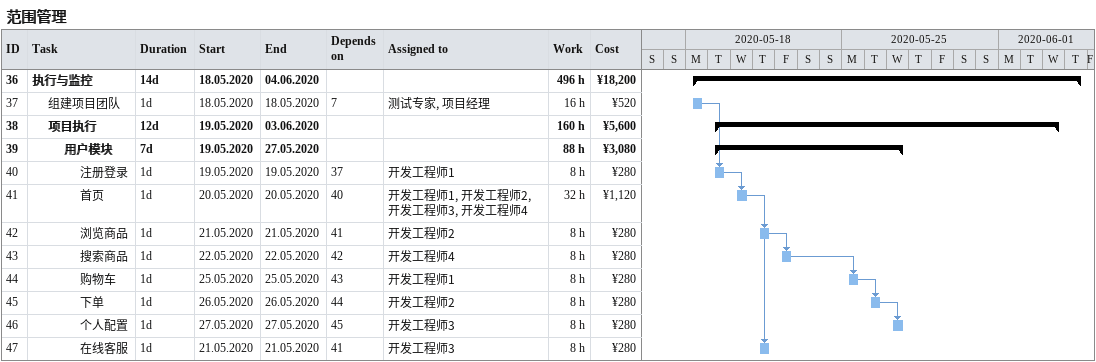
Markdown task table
范围管理

| ID | Level | Task | Duration | Start | Finish | Predecessors | Resources | Work (h) | Cost (¥) |
|---|---|---|---|---|---|---|---|---|---|
| 36 | 1 | **执行与监控** | 14d | 2020-05-18 | 2020-06-04 |  |  | 496 | 18200 |
| 37 | 2 | 组建项目团队 | 1d | 2020-05-18 | 2020-05-18 | 7 | 测试专家, 项目经理 | 16 | 520 |
| 38 | 2 | **项目执行** | 12d | 2020-05-19 | 2020-06-03 |  |  | 160 | 5600 |
| 39 | 3 | **用户模块** | 7d | 2020-05-19 | 2020-05-27 |  |  | 88 | 3080 |
| 40 | 4 | 注册登录 | 1d | 2020-05-19 | 2020-05-19 | 37 | 开发工程师1 | 8 | 280 |
| 41 | 4 | 首页 | 1d | 2020-05-20 | 2020-05-20 | 40 | 开发工程师1, 开发工程师2, 开发工程师3, 开发工程师4 | 32 | 1120 |
| 42 | 4 | 浏览商品 | 1d | 2020-05-21 | 2020-05-21 | 41 | 开发工程师2 | 8 | 280 |
| 43 | 4 | 搜索商品 | 1d | 2020-05-22 | 2020-05-22 | 42 | 开发工程师4 | 8 | 280 |
| 44 | 4 | 购物车 | 1d | 2020-05-25 | 2020-05-25 | 43 | 开发工程师1 | 8 | 280 |
| 45 | 4 | 下单 | 1d | 2020-05-26 | 2020-05-26 | 44 | 开发工程师2 | 8 | 280 |
| 46 | 4 | 个人配置 | 1d | 2020-05-27 | 2020-05-27 | 45 | 开发工程师3 | 8 | 280 |
| 47 | 4 | 在线客服 | 1d | 2020-05-21 | 2020-05-21 | 41 | 开发工程师3 | 8 | 280 |
